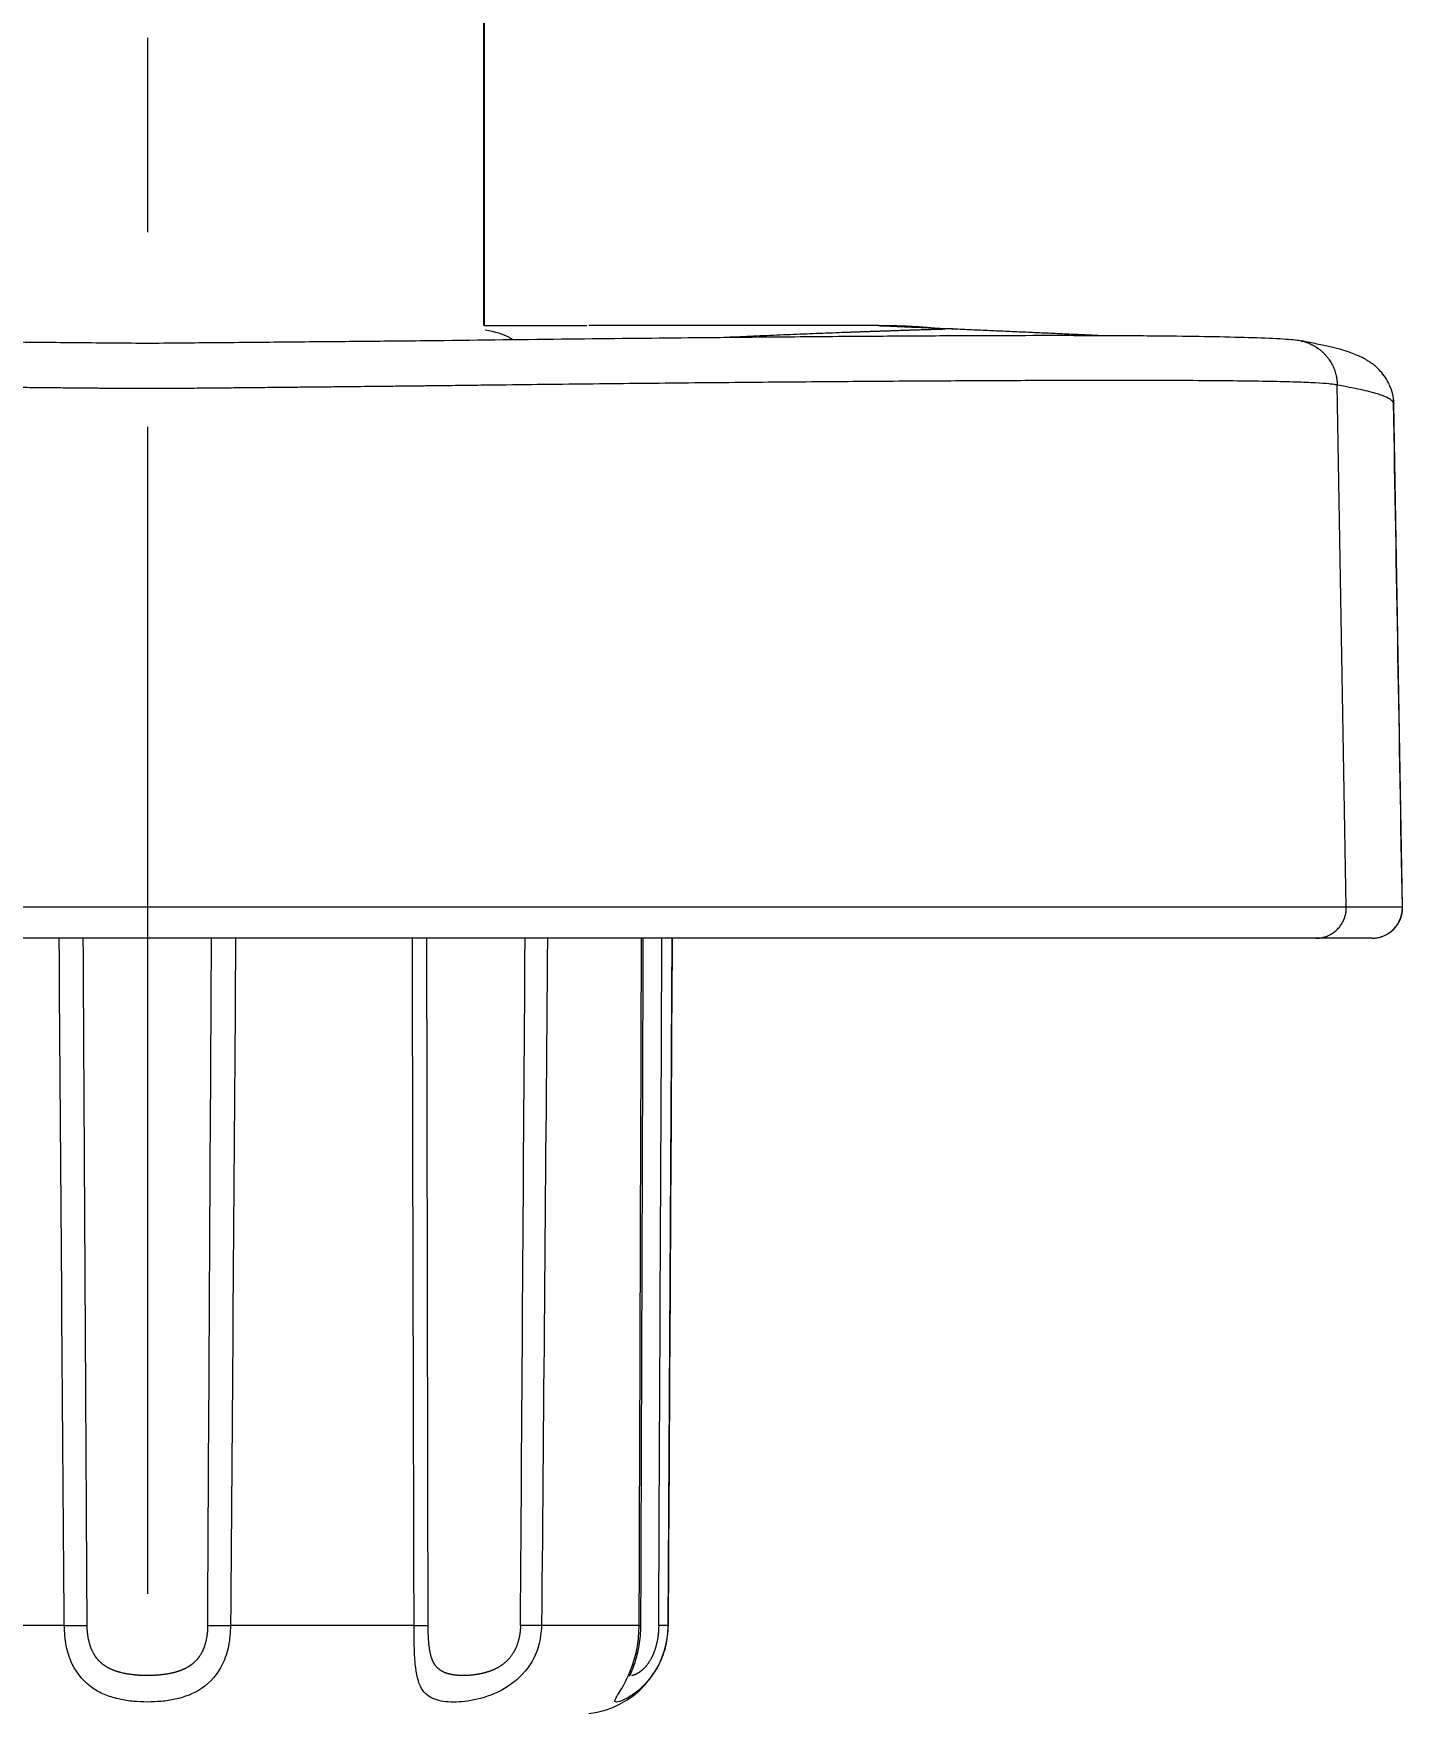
# Model space of a CAD drawing. Extents: x 0 to 3160, y 0 to 2315.
# Drawn here: x 2083 to 2127.9, y 640.4 to 695.3 of the extents above; entities that cross this region are included whole.
import ezdxf

# ---------------------------------------------------------------- set-up
doc = ezdxf.new("R2010")
doc.units = 0
doc.header["$LTSCALE"] = 4
doc.header["$MEASUREMENT"] = 0
doc.header["$PDMODE"] = 3
doc.header["$PDSIZE"] = -10
doc.linetypes.add('CENTER2', pattern=[28.575000000000003, 19.05, -3.175, 3.175, -3.175])
doc.layers.get('0').update_dxf_attribs({"linetype": 'CONTINUOUS'})
doc.layers.get('DEFPOINTS').update_dxf_attribs({"linetype": 'CONTINUOUS'})
doc.layers.add('1', color=7, linetype='CONTINUOUS', true_color=0xffffff)
doc.layers.add('Cneter', color=1, linetype='CENTER2', lineweight=13)
doc.layers.add('DEF_LAYER_ASSEM_MEMBER', color=7, linetype='CONTINUOUS')
doc.styles.add('Daelim Dimension', font='')
doc.styles.get('Daelim Dimension').set_extended_font_data('나눔고딕')
doc.dimstyles.new('DEFAULT', dxfattribs={"dimscale": 2, "dimtxt": 2, "dimasz": 2, "dimexe": 0, "dimexo": 2, "dimgap": 1, "dimtad": 1, "dimdec": 1, "dimzin": 9, "dimdsep": 46, "dimtxsty": 'Daelim Dimension', "dimcen": 0.5, "dimclrd": 252, "dimclre": 252, "dimclrt": 3, "dimadec": 1, "dimazin": 0, "dimtfac": 1, "dimtdec": 1, "dimtix": 1, "dimtmove": 0, "dimatfit": 3, "dimfxl": 1, "dimtolj": 1, "dimtzin": 1, "dimlwd": 9, "dimlwe": 9, "dimarcsym": 0})

# ---------------------------------------------------------------- blocks, each defined once
blk = doc.blocks.new('*D2')
at = {"color": 5, "lineweight": 9, "ltscale": 0.5, "transparency": 16777216}
for p, q in [((1734.295518273565, 1336.520911459731), (2418.230015357361, 1336.520911459731)), ((2416.230015357361, 491.877135540397), (2416.230015357361, 1328.520911459731)), ((2218.409677330765, 483.877135540397), (2418.230015357361, 483.877135540397))]:
    blk.add_line(p, q, dxfattribs=at)
at = {"color": 5, "ltscale": 0.5, "transparency": 16777216}
for points in [[(2414.896682024028, 1328.520911459731), (2417.563348690695, 1328.520911459731), (2416.230015357361, 1336.520911459731)], [(2414.896682024028, 491.877135540397), (2417.563348690695, 491.877135540397), (2416.230015357361, 483.877135540397)]]:
    blk.add_solid(points, dxfattribs=at)
at = {"layer": 'DEFPOINTS', "color": 0, "ltscale": 0.5, "transparency": 16777216}
for p in [(1730.295518273565, 1336.520911459731), (2416.230015357361, 1336.520911459731), (2214.409677330765, 483.877135540397)]:
    blk.add_point(p, dxfattribs=at)
at = {"color": 7, "ltscale": 0.5, "transparency": 16777216, "insert": (2400.524722081252, 908.4883360757387), "char_height": 20, "attachment_point": 5, "rotation": 90, "style": 'Daelim Dimension'}
blk.add_mtext('\\A1;(1140)', dxfattribs=at)

msp = doc.modelspace()

# ---------------------------------------------------------------- linework, layer by layer
at = {"layer": '1', "color": 7, "linetype": 'Continuous', "lineweight": 18}
for p, q in [((2097.709632330764, 685.7253435997468), (2099.144713330765, 685.7253435997468)), ((2127.692996330765, 666.7427955997468), (2127.406175330764, 683.1747715997467)), ((2103.712722330764, 643.2841925997468), (2103.843281330765, 665.725286599747))]:
    msp.add_line(p, q, dxfattribs=at)
at = {"layer": '1', "color": 7, "linetype": 'Continuous', "lineweight": 13}
for p, q in [((2125.854840330765, 666.7427955997468), (2125.558521330765, 683.7870965997467)), ((2127.406174330765, 683.1747715997467), (2127.404901330765, 683.1779475997469)), ((2127.692996330765, 666.7427955997468), (2127.684959330764, 666.7427955997468)), ((2083.991884330765, 643.2841925997468), (2078.002803330765, 643.2841925997468)), ((2095.416551330764, 643.2841925997468), (2089.427471330765, 643.2841925997468)), ((2102.767176330765, 643.2841925997468), (2099.580452330764, 643.2841925997468)), ((2103.711055330765, 643.2841925997468), (2103.712722330764, 643.2841925997468))]:
    msp.add_line(p, q, dxfattribs=at)
at = {"layer": '1', "color": 7, "linetype": 'Continuous', "lineweight": 18}
for centre, radius, start, end in [((2126.693148330764, 666.7253435997468), 0.999999999374942, 270, 1.000000000001762), ((2100.812771330765, 643.301064599747), 2.9, 276.1748729999948, 359.6666670000001)]:
    msp.add_arc(centre, radius, start, end, dxfattribs=at)
at = {"layer": '1', "color": 7, "linetype": 'Continuous', "lineweight": 13}
for centre, major_axis, ratio, start_param, end_param in [((2084.151722330765, 643.2900105997473), (0.9999753190307749, 0.007025761825488645), 0.004756, 4.551824145755695, 5.344107347085852), ((2089.267632330765, 643.2900105997473), (-0.9999753190308928, 0.007025761825478727), 0.004756, 0.939077959786806, 1.731361161476742), ((2094.904482330765, 643.2900105997473), (0.9999972969150358, 0.002325115614706181), 0.008159, 5.249963067636829, 6.042246268966223), ((2098.823496330765, 643.2900105997473), (-0.999964391554932, 0.008438934877276037), 0.0008730000000000001, 3.85371283485369, 4.645996036547444), ((2101.822802330765, 643.2900105997473), (0.9999940016462072, -0.003463621034622859), 0.007745, 5.948117666813009, 6.312798308192019), ((2102.711170330765, 643.2900105997473), (-0.99998257347994, 0.005903620628768595), 0.006093, 3.155595436888541, 3.947878638584397)]:
    msp.add_ellipse(centre, major_axis=major_axis, ratio=ratio, start_param=start_param, end_param=end_param, dxfattribs=at)
at = {"layer": '1', "color": 7, "linetype": 'Continuous', "lineweight": 18}
for points, degree, knots in [([(2101.059719860522, 685.7244772079953), (2100.428889313248, 685.7244762237856), (2099.326197368192, 685.7236300201498), (2098.191342313762, 685.7195312213858), (2097.710209116093, 685.7177548792802)], 3, [0, 0, 0, 0, 0.575634718562797, 1, 1, 1, 1]), ([(2110.439149702456, 685.7253434026684), (2110.41205051823, 685.725343401235), (2110.358087431371, 685.7253433983806), (2110.27729828363, 685.7253433963019), (2110.197076358631, 685.7253433964584), (2110.117412828517, 685.7253433988458), (2110.038316704505, 685.7253434029258), (2109.95979218475, 685.7253434078066), (2109.881844645144, 685.7253434122608), (2109.804479055802, 685.7253434146965), (2109.727700403958, 685.7253434134668), (2109.651513568823, 685.725343405878), (2109.575923411982, 685.72534339305), (2109.50093475379, 685.725343378504), (2109.426552330921, 685.7253433644223), (2109.352780810002, 685.7253433525743), (2109.279624785776, 685.7253433441315), (2109.207088782726, 685.725343339785), (2109.135177255744, 685.7253433397677), (2109.063894591033, 685.7253433439087), (2108.993245106924, 685.7253433516694), (2108.923233054699, 685.7253433621877), (2108.853862619401, 685.7253433743149), (2108.785137920576, 685.7253433866476), (2108.71706301321, 685.725343397578), (2108.649641887899, 685.7253434052641), (2108.582878473178, 685.7253434078943), (2108.516776623339, 685.725343402853), (2108.451340164934, 685.7253433919927), (2108.386572867989, 685.7253433782116), (2108.322478434565, 685.7253433635274), (2108.259060506788, 685.7253433496121), (2108.196322666366, 685.7253433377059), (2108.134268435539, 685.7253433286869), (2108.072901277635, 685.7253433231022), (2108.012224597715, 685.7253433212022), (2107.952241743178, 685.7253433229771), (2107.89295600437, 685.7253433281858), (2107.834370615169, 685.7253433363853), (2107.776488753577, 685.7253433469591), (2107.719313542279, 685.7253433591454), (2107.662848049217, 685.7253433720566), (2107.607095288132, 685.7253433847081), (2107.552058219108, 685.7253433960345), (2107.49773974911, 685.7253434049139), (2107.4441427325, 685.7253434101799), (2107.391269970155, 685.7253434106565), (2107.339124204408, 685.7253434051086), (2107.28770811336, 685.7253433951109), (2107.237024319066, 685.725343382072), (2107.187075394472, 685.7253433671744), (2107.137863865411, 685.7253433514202), (2107.08939221101, 685.7253433356359), (2107.041662863884, 685.7253433204978), (2106.994678211085, 685.7253433065439), (2106.948440592248, 685.7253432941893), (2106.90295230789, 685.7253432837429), (2106.858215590765, 685.7253432754019), (2106.814232711497, 685.725343269336), (2106.64237647368, 685.725343253815), (2106.329041353875, 685.7253433340034), (2105.859018354499, 685.7253435504895), (2105.348202390515, 685.7253433547307), (2104.838372909425, 685.7253433774135), (2104.35995028404, 685.7253439662741), (2103.944252012056, 685.7253435103084), (2103.57920056244, 685.7253433414535), (2103.265856037405, 685.7253438222697), (2103.005104422581, 685.7253438148614), (2102.504458633235, 685.7253432615867), (2101.885930158294, 685.7253423824541), (2101.331792568605, 685.7253453529829), (2101.126978702537, 685.7253465036606)], 3, [0, 0, 0, 0, 0.0094901648074567, 0.0188979337365246, 0.028223243010718, 0.0374660283507991, 0.0466262250241292, 0.0557037678922663, 0.0646985914568599, 0.0736106299039302, 0.0824398171465652, 0.09118608691444301, 0.0998493735344567, 0.1084296117070481, 0.1169267358389144, 0.1253406800709521, 0.1336713783263844, 0.141918764357075, 0.1500827717880894, 0.1581633341605907, 0.1661603849731106, 0.1740738577212644, 0.1819036859359701, 0.1896498032202313, 0.1973121432845275, 0.2048906399808802, 0.2123852273356323, 0.2197958397704373, 0.2271224136239944, 0.2343648862207528, 0.2415231949427298, 0.2485972772593611, 0.255587070765154, 0.2624925132160206, 0.2693135425643239, 0.276050096992682, 0.2827021149465694, 0.2892695351657591, 0.2957522967146379, 0.3021503390114396, 0.308463601856428, 0.3146920254590646, 0.3208355504642018, 0.3268941179773239, 0.3328676695888825, 0.3387561473977456, 0.3445594940337988, 0.3502776531323918, 0.3559105707664465, 0.3614581938984271, 0.3669204698627718, 0.3722973463930605, 0.3775887716484566, 0.3827946942394365, 0.38791506325283, 0.3929498282761891, 0.3978989394215144, 0.4027623473483563, 0.4075400032863057, 0.4122318590569112, 0.4587218036549441, 0.5091431312183481, 0.5635212278366234, 0.6218836756238044, 0.6706715544325549, 0.7140065774114894, 0.7518581500172381, 0.7842001288825944, 0.8110103825352171, 0.8322731133814949, 0.938172417273131, 1, 1, 1, 1]), ([(2112.692439404814, 685.6058429811551), (2112.677630170668, 685.6077733647603), (2112.647723974441, 685.6116716373053), (2112.602303512646, 685.6172891999245), (2112.555933180319, 685.622810266028), (2112.508605330299, 685.6282117634382), (2112.460325019191, 685.6334980390843), (2112.411093026175, 685.6386656371474), (2112.360910506396, 685.643713021776), (2112.309777683841, 685.6486379142157), (2112.257694185176, 685.6534380415819), (2112.20465893005, 685.6581109470649), (2112.150670095553, 685.6626540564753), (2112.095725140464, 685.6670646906491), (2112.039821139279, 685.6713401182237), (2111.982954390503, 685.6754775103459), (2111.925120494901, 685.6794739543889), (2111.866314388467, 685.6833264621241), (2111.806530153832, 685.6870319788654), (2111.729297829875, 685.6915506632945), (2111.633446985508, 685.6966984758469), (2111.517866306921, 685.7022253321911), (2111.397955138168, 685.7072706516451), (2111.273727988878, 685.7117961982281), (2111.145192000437, 685.7157608367161), (2111.012346119566, 685.7191186549535), (2110.875178446109, 685.7218264420421), (2110.733675817522, 685.7238146307554), (2110.587784161946, 685.725101475879), (2110.489216736508, 685.7252619104161), (2110.439149702456, 685.7253434026684)], 3, [0, 0, 0, 0, 0.0199743765112074, 0.0403368342682032, 0.061089653415855, 0.0822350456366478, 0.1037751606105291, 0.1257120920317306, 0.1480478832228492, 0.1707845323830726, 0.1939239975043161, 0.2174682009860613, 0.241419034079947, 0.2657783878739499, 0.2905481937339452, 0.3157303733454611, 0.3413268325346082, 0.3673394637346941, 0.3937701482477641, 0.4206207583145269, 0.469717441919786, 0.5207172629659237, 0.5736423144720191, 0.6285150306773024, 0.6853585132941556, 0.7441965590628546, 0.8050537463283691, 0.8679555409231361, 0.9329284051050136, 1, 1, 1, 1]), ([(2124.394770602684, 685.2195352237109), (2124.293235245384, 685.2409001028714), (2123.949968765607, 685.2795369823211), (2123.022930885664, 685.3225021727981), (2121.800242443104, 685.3556716415419), (2120.26427572165, 685.3803964511421), (2118.452243508083, 685.3952829857367), (2116.439823889256, 685.3999566234343), (2114.501219205205, 685.3969950728183), (2112.498268563949, 685.3878889796179), (2110.197037909628, 685.3733018503558), (2107.387157901357, 685.3512571854408), (2104.030100300766, 685.3192629733126), (2100.114293226661, 685.2801993047351), (2097.324703766317, 685.24579289641), (2095.839690505672, 685.2261723199799)], 3, [0, 0, 0, 0, 0.08163649950483298, 0.1630231196013305, 0.2382125977039309, 0.3072302270906008, 0.3896607265026905, 0.461198507273349, 0.5218756180386882, 0.5772532283701822, 0.6418447214635412, 0.71639985091851, 0.800903259916443, 0.8953489907894391, 1, 1, 1, 1]), ([(2127.261582413895, 683.791996145656), (2127.225147568055, 683.8765505441474), (2127.140361455716, 684.0326325039618), (2126.979435606495, 684.2356838364799), (2126.818346648403, 684.3900635925688), (2126.68090941737, 684.4971537176248), (2126.560273921204, 684.577878022043), (2126.456547502527, 684.6384697431909), (2126.32526562845, 684.706412779216), (2126.157183024286, 684.7803842292656), (2125.938205412892, 684.8616326287893), (2125.662565334688, 684.946747254276), (2125.316600223594, 685.0364681605379), (2124.893746777071, 685.1260476958132), (2124.564527090547, 685.1922801756973), (2124.385838936853, 685.2264531867104)], 3, [0, 0, 0, 0, 0.0683229010605596, 0.1315089509017599, 0.1835116949796564, 0.224334404009367, 0.2551648282067638, 0.2923379637247849, 0.341080710048787, 0.4125707921465332, 0.4998028482330295, 0.6027818258150706, 0.721490779662364, 0.8559350647765362, 1, 1, 1, 1]), ([(2125.558521630779, 683.7870965477264), (2125.526570945791, 683.793582898601), (2125.487970441792, 683.799856625948), (2125.397023082219, 683.8119788335885), (2125.344683365901, 683.8178273138815), (2125.16598356974, 683.8347348841789), (2125.017950361983, 683.8451561036013), (2124.658131158002, 683.8642975542275), (2124.44632942744, 683.8730177854318), (2123.954839926154, 683.8887572596227), (2123.675151160926, 683.8957765026089), (2123.043956149247, 683.9081140003632), (2122.69243145266, 683.9134322551313), (2121.913913778094, 683.9223677764498), (2121.486983549285, 683.9259850429999), (2120.555572078565, 683.9315185878818), (2120.051089178783, 683.9334348662137), (2118.96285738891, 683.9355664346599), (2118.379106616901, 683.9357817247737), (2117.131171765462, 683.9345113167833), (2116.466986247528, 683.933025618679), (2115.059237430622, 683.9283532342529), (2114.315671717549, 683.925166547931), (2112.751138829831, 683.9170921870682), (2111.930156574877, 683.9122045125282), (2110.213816079003, 683.9007281752297), (2109.318552404012, 683.8941395124712), (2107.461077107372, 683.8792611987365), (2106.498861820771, 683.8709715477603), (2105.011980564484, 683.8572613301317), (2104.509106902171, 683.8524786340618), (2103.490138585697, 683.8424879948675), (2102.974092372776, 683.8372800517432), (2101.9296420337, 683.8264389184392), (2101.401224322691, 683.8208057282604), (2100.332744431721, 683.8091141008476), (2099.792706439624, 683.8030556636145), (2098.70168299223, 683.7905135420929), (2098.150600797511, 683.7840298578044), (2097.31503785416, 683.7739853960816), (2097.035033783442, 683.7705840862923), (2096.471826386099, 683.7636751549494), (2096.188622005525, 683.7601675333967), (2095.903693896288, 683.7566067559615)], 3, [0, 0, 0, 0, 0.0312499999999994, 0.0312499999999994, 0.0624999999999988, 0.0624999999999988, 0.1249999999999988, 0.1249999999999988, 0.1874999999999986, 0.1874999999999986, 0.2499999999999986, 0.2499999999999986, 0.3124999999999984, 0.3124999999999984, 0.3749999999999983, 0.3749999999999983, 0.4374999999999983, 0.4374999999999983, 0.4999999999999982, 0.4999999999999982, 0.5624999999999982, 0.5624999999999982, 0.6249999999999981, 0.6249999999999981, 0.6874999999999981, 0.6874999999999981, 0.7499999999999979, 0.7499999999999979, 0.8124999999999979, 0.8124999999999979, 0.8437499999999983, 0.8437499999999983, 0.8749999999999987, 0.8749999999999987, 0.906249999999999, 0.906249999999999, 0.9374999999999992, 0.9374999999999992, 0.9687499999999996, 0.9687499999999996, 0.9843749999999998, 0.9843749999999998, 1, 1, 1, 1]), ([(2124.858993600874, 665.7253434229578), (2124.617490235519, 665.7253434229578), (2123.156035345931, 665.7253434229578), (2120.758186496178, 665.7253434229578), (2117.509723068321, 665.7253434229578), (2113.521505233631, 665.7253434229578), (2108.931632649289, 665.7253434229578), (2103.894352326727, 665.7253434229578), (2101.243304306977, 665.7253434229578), (2099.923387374731, 665.7253434229578), (2098.578847783807, 665.7253434229578), (2097.933125891101, 665.7253434229578), (2097.23631128542, 665.7253434229578), (2096.923063562431, 665.7253434229578), (2095.880678471574, 665.7253434229578)], 2, [0, 0, 0, 0.125, 0.25, 0.375, 0.5, 0.625, 0.75, 0.875, 0.875, 0.9375, 0.9375, 0.96875, 0.96875, 1, 1, 1]), ([(2102.82236689997, 643.2867754438221), (2102.826112770395, 644.3709924976038), (2102.83303773372, 646.3734221708082), (2102.842581461607, 649.128060351261), (2102.850411106237, 651.384685053637), (2102.856664174759, 653.18488323667), (2102.862948230882, 654.9925312723421), (2102.870747967352, 657.2340881564355), (2102.881411722522, 660.2944260884137), (2102.891594394171, 663.2115628366178), (2102.898225568085, 665.1085870544753), (2102.900381424083, 665.7250438199567)], 3, [0, 0, 0, 0, 0.1449601048945777, 0.2677253440764311, 0.3682957342745165, 0.4466712755399981, 0.5084121646462736, 0.6099785655136963, 0.7463677379921483, 0.9175796943393746, 1, 1, 1, 1]), ([(2126.684869911923, 665.7253434229578), (2126.628320533187, 665.7253434229578), (2125.943029014522, 665.7253434229578), (2125.449229692686, 665.7253434229578), (2125.169599885993, 665.7253434229578), (2125.067177892283, 665.7253434229578), (2124.935381511875, 665.7253434229578), (2124.858993600874, 665.7253434229578)], 2, [0, 0, 0, 0.5, 0.75, 0.875, 0.9375, 0.9375, 1, 1, 1]), ([(2102.45342916804, 641.6406031385104), (2102.455371699317, 641.6405823078371), (2102.463624210703, 641.6508061338486), (2102.493732715266, 641.7150454198854), (2102.560940462206, 641.8757487486432), (2102.666567810803, 642.1790327251715), (2102.785299161725, 642.6650625897132), (2102.817457973249, 643.0557500700565), (2102.822366900454, 643.2867754436925)], 3, [0, 0, 0, 0, 0.0667775567898274, 0.179064158984954, 0.3190441673980096, 0.4969001784610659, 0.7228672456539679, 1, 1, 1, 1])]:
    msp.add_open_spline(points, degree=degree, knots=knots, dxfattribs=at)
at = {"layer": '1', "color": 7, "linetype": 'Continuous', "lineweight": 13}
for points, knots in [([(2097.740637869525, 685.5873651877218), (2098.059213991065, 685.533681892593), (2098.369955321429, 685.4414970553657), (2098.586641910047, 685.309225106615), (2098.623364494914, 685.2828671764514)], [0, 0, 0, 0, 0.8133445013300009, 1, 1, 1, 1]), ([(2112.692439448826, 685.6058425290048), (2112.669277322912, 685.605163005629), (2112.622957615237, 685.6038040921921), (2112.553347713784, 685.6017487211698), (2112.483651392686, 685.5996810383144), (2112.413858782219, 685.5975997120509), (2112.34397253254, 685.5955049660429), (2112.273991939003, 685.5933966050593), (2112.203917194586, 685.5912745437226), (2112.133748250764, 685.5891386645803), (2112.063485122467, 685.586988856689), (2111.993127807123, 685.5848250027443), (2111.922676303812, 685.5826469922245), (2111.85213060403, 685.580454738008), (2111.781490700802, 685.578248149604), (2111.710756586876, 685.5760271374597), (2111.639928255217, 685.5737916117655), (2111.569005698925, 685.5715414827314), (2111.497988911316, 685.5692766604702), (2111.426877885956, 685.5669970549911), (2111.355672616693, 685.5647025761627), (2111.284373097697, 685.5623931336845), (2111.212979323489, 685.560068637059), (2111.141491288964, 685.557728995565), (2111.069908989419, 685.5553741182325), (2110.998232420574, 685.5530039138134), (2110.92646157859, 685.550618290767), (2110.854596460081, 685.548217157218), (2110.782637062137, 685.5458004209877), (2110.710583382313, 685.543367989389), (2110.638435418732, 685.5409197698941), (2110.566193170135, 685.5384556675626), (2110.493856637692, 685.5359755972736), (2110.42142582416, 685.5334794827695), (2110.348900732335, 685.5309672473213), (2110.276281365052, 685.528438815872), (2110.203567725091, 685.5258941144366), (2110.13075981517, 685.5233330702372), (2110.057857637926, 685.5207556116388), (2109.984861195914, 685.5181616681339), (2109.911770491525, 685.5155511703115), (2109.838585527211, 685.5129240498441), (2109.765306304583, 685.5102802393953), (2109.691932827675, 685.5076196728269), (2109.618465090735, 685.5049422842762), (2109.54490312369, 685.5022480114526), (2109.471246822374, 685.4995367831743), (2109.141234146043, 685.4873287369833), (2108.550868852527, 685.4648163940224), (2107.692911634957, 685.4302261563848), (2106.82531243498, 685.3933164353693), (2106.104171626542, 685.3610113043374), (2105.672356824143, 685.3409732695613), (2105.533948814143, 685.3344778283481)], [0, 0, 0, 0, 0.0102823374449711, 0.0205626576098219, 0.0308410634918132, 0.0411176581245032, 0.0513925445779093, 0.0616658259589528, 0.071937605412138, 0.0822079861204188, 0.09247707130621198, 0.1027449642321274, 0.113011768167799, 0.123277586375838, 0.1335425221788925, 0.143806678964397, 0.1540701601816038, 0.1643330693382666, 0.1745955099970052, 0.184857585771368, 0.1951194003216273, 0.2053810573503413, 0.2156426605977005, 0.2259043138366706, 0.2361661208679961, 0.246428185515032, 0.2566906116184718, 0.2669535030309665, 0.2772169636116627, 0.2874810972206785, 0.2977460077135307, 0.3080117989274796, 0.3182785745383334, 0.3285464380596687, 0.3388154929501401, 0.3490858426146503, 0.3593575904019085, 0.3696308396021312, 0.3799056934448719, 0.3901822550969795, 0.4004606276606807, 0.4107409141717807, 0.4210232175979682, 0.4313076408372313, 0.4415942867163735, 0.4518832579896164, 0.4621746573372955, 0.472468587364635, 0.5900715000543505, 0.707798871455528, 0.8258034336032817, 0.9442367708276134, 1, 1, 1, 1]), ([(2086.709677406537, 683.6718987003064), (2086.655686145266, 683.6719107509352), (2086.544569052568, 683.6719355518167), (2086.3731917747, 683.6722565272453), (2086.192411155843, 683.672779786581), (2086.002227246469, 683.6735294614668), (2085.802640133609, 683.6744986504104), (2085.593649939467, 683.675689414898), (2085.375256827486, 683.6771012422428), (2085.147461005196, 683.678734255906), (2084.910262733997, 683.6805887614314), (2084.663662314776, 683.682663530351), (2084.367335584096, 683.6853258973183), (2083.98256727134, 683.6889991273551), (2083.470644744963, 683.6940169498039), (2082.833184031016, 683.7003811684563), (2082.043748578226, 683.7083577308063), (2081.17877755696, 683.7171705959122), (2080.314701768019, 683.7260695524005), (2079.554372632247, 683.7340107167961), (2078.897774751336, 683.7409854615221), (2078.344893195572, 683.7470134184109), (2077.895709353401, 683.7520320755725), (2077.630827476986, 683.7552204840445), (2077.515663270665, 683.7566067266066)], [0, 0, 0, 0, 0.0176133385187046, 0.0362492544688628, 0.0559077810790086, 0.0765889473178825, 0.0982927785011875, 0.1210192967120645, 0.1447685210771662, 0.1695404679276133, 0.1953351508654889, 0.2221525807505297, 0.2499927656174138, 0.2920115845251037, 0.3476849068434306, 0.4170127236528391, 0.4999948705817093, 0.6052615810670491, 0.6992489625573552, 0.7819571920807215, 0.8533863855526035, 0.9135365933049618, 0.9624078108224488, 1, 1, 1, 1]), ([(2095.903693896191, 683.7566067559496), (2095.833942112781, 683.7557583460807), (2095.680538626685, 683.7538924578525), (2095.429572865766, 683.751002073554), (2095.136896136341, 683.7477100031306), (2094.802503841786, 683.7440368565708), (2094.426392415679, 683.7399764297702), (2094.008557722158, 683.7355311257388), (2093.54899572964, 683.7307004350737), (2093.047702460577, 683.7254847030549), (2092.504674191546, 683.7198838831359), (2091.919907582399, 683.7138983309355), (2091.261958084408, 683.7072071931543), (2090.586485143403, 683.7003849320204), (2089.949159203025, 683.6940239191822), (2089.437102713938, 683.6890068850375), (2089.005085858514, 683.684881765495), (2088.618994248002, 683.6814656554575), (2088.244711999783, 683.6785018429723), (2087.893363603255, 683.6760799513954), (2087.564949957777, 683.6741964509761), (2087.259471707929, 683.6728695080969), (2086.976929252814, 683.6720347525093), (2086.79621275565, 683.6719427536032), (2086.709677406537, 683.6718987003064)], [0, 0, 0, 0, 0.0227686967991335, 0.0500746689496423, 0.0819179016577089, 0.1182983822500425, 0.1592161033510993, 0.2046710655178361, 0.2546632793234813, 0.3091927667475199, 0.3682595616667566, 0.4318637092071976, 0.5000052636937281, 0.5829435059586332, 0.6522566422170869, 0.7079445146249075, 0.7500071112787284, 0.7932039721785632, 0.8339062090158007, 0.8721138615924549, 0.9078269856630504, 0.9410456532503358, 0.9717699542775348, 1, 1, 1, 1]), ([(2127.396927359412, 683.2000833378092), (2127.382302705744, 683.2251865676049), (2127.353053618083, 683.2753926501232), (2127.208429712079, 683.3739852356084), (2126.909365446444, 683.495103186568), (2126.360010738799, 683.6347678659467), (2125.825687351859, 683.7363198101725), (2125.558521630951, 683.7870965477282)], [0, 0, 0, 0, 0.1250126818213413, 0.25002348584003, 0.5000327950631606, 0.7500126290505866, 1, 1, 1, 1]), ([(2086.709677406548, 666.7419956344056), (2085.942485243634, 666.7420623303428), (2085.175328514626, 666.7421290233738), (2083.641167853199, 666.7422624036194), (2082.874178355994, 666.7423290908341), (2081.340300262641, 666.7424624594446), (2080.57339762712, 666.7425291408399), (2079.03960784745, 666.7426624978084), (2078.272736841341, 666.7427291733811), (2077.505939885744, 666.7427958460412)], [0, 0, 0, 0, 0.25, 0.25, 0.5, 0.5, 0.75, 0.75, 1, 1, 1, 1]), ([(2095.913414841315, 666.7427958481048), (2095.146617466375, 666.742729175232), (2094.379746133859, 666.7426624994464), (2092.845957354763, 666.7425291420518), (2092.079056188349, 666.7424624604437), (2090.545178343368, 666.7423290914071), (2089.778187631758, 666.7422624039796), (2088.244025647497, 666.7421290233083), (2087.47686897619, 666.7420623300645), (2086.709677406527, 666.741995633914)], [0, 0, 0, 0, 0.25, 0.25, 0.5, 0.5, 0.75, 0.75, 1, 1, 1, 1]), ([(2125.854840559708, 666.7427958305657), (2125.837568299726, 666.7427957102186), (2125.792139862894, 666.7427953778274), (2125.700749164942, 666.7427965247393), (2125.569547366495, 666.7427958023732), (2125.395425550531, 666.7427986664602), (2125.168304869477, 666.7428007838721), (2124.881915961422, 666.7427813530717), (2124.537527396338, 666.7427660884805), (2124.143792867618, 666.7427617290164), (2123.706074246805, 666.7427707549145), (2123.215037764631, 666.7427884738745), (2122.644537186621, 666.7428001928429), (2121.952147543344, 666.7427903522921), (2121.095498388558, 666.7427770159916), (2120.043549374847, 666.742774354941), (2118.79438868333, 666.7427928201619), (2117.390634922855, 666.7427974025609), (2115.915433237848, 666.7427859461127), (2114.456508199072, 666.742791360773), (2113.06940387076, 666.7428027051537), (2111.774829061479, 666.7428049110395), (2110.581350540076, 666.7427767692247), (2109.48898489727, 666.7427430862749), (2108.491781685181, 666.7427211368026), (2107.578755674665, 666.7427132166781), (2106.734616217086, 666.7427176935544), (2105.940919669887, 666.7427314062929), (2105.177647195579, 666.7427515367885), (2104.425751470912, 666.7427745225618), (2103.67207773561, 666.7427995919443), (2102.912414598142, 666.7428123667974), (2102.15083500432, 666.7428162768292), (2101.393536744697, 666.7428175957443), (2100.642275787724, 666.7428154677618), (2099.899210459937, 666.7428072598591), (2099.179023796315, 666.7427802010229), (2098.507351070374, 666.7427636793259), (2097.904043781198, 666.7427686927072), (2097.370737950705, 666.7428083368609), (2096.902708161692, 666.7428142255035), (2096.485320802595, 666.7428050860526), (2096.161329208861, 666.7427974035486), (2095.975112149058, 666.7427958671246), (2095.913414813519, 666.7427958657386)], [0, 0, 0, 0, 0.0130249107713556, 0.030950508222188, 0.0506486178709968, 0.07236178009585699, 0.0963434141062511, 0.1225806284891844, 0.1498923367659395, 0.177103939384339, 0.2039813276315443, 0.2309922056037706, 0.2596809761380576, 0.2917068144400943, 0.3285341802860745, 0.3701228532884479, 0.4157328461127719, 0.463518810091397, 0.5099753892128094, 0.5526006590950351, 0.5911728984753288, 0.625779758499381, 0.6567006324765596, 0.6843086360918144, 0.7089956545125367, 0.731200212610066, 0.7514424220533551, 0.7702519379630752, 0.788159566508205, 0.8056954818744884, 0.8232458312736157, 0.8408708549174168, 0.8584767296762704, 0.8758128618217706, 0.8928557050148161, 0.9098082052659264, 0.926397155124234, 0.9417325393594576, 0.955262886336892, 0.9671655603303486, 0.9777013757950912, 0.9871347664919891, 0.9957319801571608, 1, 1, 1, 1]), ([(2127.684186023397, 666.7427890850649), (2127.677609404295, 666.7427890850649), (2127.656820334847, 666.7427890850649), (2127.601707505461, 666.7427890850649), (2127.529201268112, 666.7427890850649), (2127.444006407689, 666.7427890850649), (2127.349149493342, 666.7427890850649), (2127.247654731066, 666.7427890850649), (2127.141962136703, 666.7427890850649), (2127.034207432021, 666.7427890850649), (2126.926079834931, 666.7427890850649), (2126.818902798015, 666.7427890850649), (2126.713656248229, 666.7427890850649), (2126.611006708681, 666.7427890850649), (2126.511352949899, 666.7427890850649), (2126.414878734526, 666.7427890850649), (2126.321588549805, 666.7427890850649), (2126.231611218614, 666.7427890850649), (2126.145321838109, 666.7427890850649), (2126.062882058342, 666.7427890850649), (2125.98533138832, 666.7427890850649), (2125.917365851351, 666.7427890850649), (2125.873701002301, 666.7427890850649), (2125.854838832457, 666.7427890850649)], [0, 0, 0, 0, 0.0876166772140594, 0.1728465927442935, 0.2522375943565046, 0.326077327538686, 0.3946550416649183, 0.4582602504936445, 0.5171794383610411, 0.5717032295622875, 0.6221221980973435, 0.668726592826134, 0.7118094742808673, 0.7516754090065075, 0.7886312784219591, 0.8229827816859625, 0.8550277723891219, 0.8849264177884396, 0.9127327210466885, 0.9384979152545824, 0.9622730722249176, 0.9841090268392458, 1, 1, 1, 1]), ([(2126.684869911874, 665.7253435558155), (2126.743573124444, 665.7253738166305), (2126.804485907757, 665.7306036278737), (2126.927918511946, 665.7534309168282), (2126.990426221834, 665.7710484963523), (2127.113268729766, 665.8195905025891), (2127.173578987063, 665.8505268157792), (2127.287834383781, 665.9250605544212), (2127.341749879629, 665.9686534909038), (2127.439459906717, 666.0661320147988), (2127.483232046063, 666.1199961236666), (2127.558165353017, 666.2343228484983), (2127.58932078503, 666.294755853291), (2127.638247484722, 666.4180083605293), (2127.656029792565, 666.4808025824632), (2127.679065171863, 666.6049179874567), (2127.684338216366, 666.6662261172578), (2127.684338209993, 666.7253434223426)], [0, 0, 0, 0, 0.1249999999999999, 0.1249999999999999, 0.2499999999999998, 0.2499999999999998, 0.3749999999999998, 0.3749999999999998, 0.4999999999999999, 0.4999999999999999, 0.6249999999999999, 0.6249999999999999, 0.7499999999999999, 0.7499999999999999, 0.875, 0.875, 1, 1, 1, 1]), ([(2086.709677406537, 640.7878130605209), (2086.556884761215, 640.7919115145105), (2086.250984631214, 640.800116867626), (2085.795975050376, 640.8725151672111), (2085.34888743086, 641.0027219121071), (2084.756350876567, 641.302183823163), (2084.287897531168, 641.8548597068661), (2084.032966218739, 642.6177749042627), (2084.005734197672, 643.0595192269711), (2083.991883848311, 643.2841927164168)], [0, 0, 0, 0, 0.1038553457084216, 0.2079246922293622, 0.3184675448105985, 0.4363181500365246, 0.7001787429503538, 0.8475093293368925, 1, 1, 1, 1]), ([(2089.427470964058, 643.2841927164213), (2089.413759482355, 643.0605619432604), (2089.386735515328, 642.6198079261944), (2089.132296044215, 641.856611621241), (2088.5702661267, 641.1899294031186), (2087.790523035739, 640.8986020647098), (2087.168733540327, 640.8004819723956), (2086.861577280958, 640.7920051540859), (2086.709677406537, 640.787813060982)], [0, 0, 0, 0, 0.1519648387687327, 0.2995075865154846, 0.5640967142814018, 0.7909825803888554, 0.8966333297069025, 1, 1, 1, 1]), ([(2099.580452699388, 643.2841927164168), (2099.560595002499, 643.0604868242076), (2099.521457911788, 642.6195898841165), (2099.165368850198, 641.8561509376391), (2098.447425986823, 641.1898403019486), (2097.488862867759, 640.8473508480006), (2096.67741572039, 640.7592867304306), (2096.153408561551, 640.8316358934876), (2095.83727857485, 641.0031674936677), (2095.575132211458, 641.3025061961225), (2095.45383182587, 641.8552897368968), (2095.420085721616, 642.6179965636152), (2095.417742936167, 643.0595952800222), (2095.416551393741, 643.2841927164172)], [0, 0, 0, 0, 0.0760230122281818, 0.1498320546536786, 0.2821851316849379, 0.3956759782900786, 0.4998610236706794, 0.6035527724526777, 0.6588831169721246, 0.7178727397984472, 0.8499418179907509, 0.9236802967554316, 1, 1, 1, 1]), ([(2103.711055631754, 643.2841927164168), (2103.694357017509, 643.0604868242303), (2103.661446092133, 642.6195898841765), (2103.370408165484, 641.8561509377), (2102.833358426597, 641.1898403019727), (2102.277079332818, 640.8473508480038), (2101.980599135689, 640.7592867304324), (2101.95495489959, 640.8316358934785), (2102.055409634478, 641.0031674936367), (2102.246227698833, 641.3025061960766), (2102.528455514725, 641.8552897368832), (2102.731537988832, 642.6179965636211), (2102.755161101645, 643.05959528003), (2102.767175834432, 643.2841927164172)], [0, 0, 0, 0, 0.0760230122205837, 0.1498320546411612, 0.2821851316803073, 0.3956759782874176, 0.4998610236698708, 0.6035527724439226, 0.6588831169557742, 0.7178727397921081, 0.8499418179900603, 0.9236802967579496, 1, 1, 1, 1])]:
    msp.add_open_spline(points, degree=3, knots=knots, dxfattribs=at)
at = {"layer": '1', "color": 7, "linetype": 'Continuous', "lineweight": 18}
for points, degree in [([(2113.056542409452, 685.6092183611572), (2110.569548179664, 685.7172425662025)], 1), ([(2117.757092324971, 685.4023236536054), (2113.024453744002, 685.6126592709002)], 1), ([(2086.764131803832, 685.1428767158559), (2077.524774064114, 685.2265018387998)], 1), ([(2095.894366961961, 685.2269690471544), (2086.655202240302, 685.1432255308669)], 1), ([(2127.404983302228, 683.1611166319112), (2127.387741356212, 683.3189531474022)], 1), ([(2127.39770136244, 683.2000968489874), (2127.400525802755, 683.1916551645777), (2127.403350243069, 683.1832134801684), (2127.406174683384, 683.1747717957592)], 3), ([(2086.709677406537, 665.7253434229578), (2082.113649298323, 665.7253434229578), (2077.538676456525, 665.7253434229578)], 2), ([(2095.880678471574, 665.7253434229578), (2091.305724836006, 665.7253434229578), (2086.709677406537, 665.7253434229578)], 2)]:
    msp.add_open_spline(points, degree=degree, dxfattribs=at)
msp.add_rational_spline([(2113.052291209843, 685.6099547110703), (2112.931165145586, 685.6308104233312), (2112.810277887479, 685.6286317966246), (2112.692443333988, 685.6058375226739)], [1.080650232705656, 1.112488926809974, 1.153754460815366, 1.204446834721831], degree=3, dxfattribs=at)
at = {"layer": '1', "color": 7, "linetype": 'Continuous', "lineweight": 13}
for points, weights in [([(2124.395683160094, 685.2239599267837), (2125.106268813151, 685.0631587918715), (2125.547427712782, 684.4957347386312), (2125.558532707529, 683.7870965845664)], [1.079137311608469, 0.9489319315030846, 0.9793976747638125, 1.170534541390653]), ([(2124.858993469973, 665.7253432786088), (2125.450543477618, 665.7253431463628), (2125.865164631157, 666.1489617900884), (2125.854840695474, 666.7427958305661)], [1.175836803223017, 0.9413844472997877, 0.9413877323049544, 1.175846658238518]), ([(2084.742267485685, 643.2903215079245), (2084.699529060278, 650.7685718377502), (2084.657358335087, 658.2468292428389), (2084.615622974326, 665.7250920391466)], [1.00000000007283, 1.000000000075553, 1.000000000078244, 1.000000000080882]), ([(2095.875598964879, 643.2903215079245), (2095.861124822496, 650.7607415637353), (2095.847165361624, 658.2311686800031), (2095.833620119691, 665.701601177962)], [1.00000000007228, 1.000000000074982, 1.000000000077645, 1.000000000080261])]:
    msp.add_rational_spline(points, weights, degree=3, dxfattribs=at)
for points in [[(2127.255810366226, 683.7897658193638), (2127.347033963348, 683.5909855083523), (2127.394528071921, 683.3839637971419), (2127.39770136244, 683.2000968489874)], [(2127.68418567788, 666.7427924544095), (2127.588432905065, 672.2285560822115), (2127.492680132246, 677.714319710009), (2127.396927359412, 683.2000833378092)], [(2127.684338209993, 666.7253434223426), (2127.684338209364, 666.7311799155214), (2127.68428711072, 666.7369954998198), (2127.684186023397, 666.7427890850645)], [(2083.99188384904, 643.2841927164218), (2083.937758266997, 650.7645575677539), (2083.883632684953, 658.2449224190864), (2083.829507102911, 665.7252872704189)], [(2088.677087327655, 643.2903215079218), (2088.719246730551, 650.7685790033352), (2088.761406133449, 658.2468364987485), (2088.803565536345, 665.7250939941623)], [(2089.589847710983, 665.7252872704134), (2089.535722128927, 658.2449224190818), (2089.481596546871, 650.7645575677493), (2089.427470964813, 643.2841927164168)], [(2095.416551394374, 643.2841927164218), (2095.39764792802, 650.7645574978583), (2095.378744461666, 658.2449222792948), (2095.359840995311, 665.7252870607313)], [(2098.889845839622, 643.2903215079218), (2098.94048261339, 650.7685790740384), (2098.991119387159, 658.2468366401558), (2099.041756160927, 665.7250942062724)], [(2099.772517904145, 665.7252868231712), (2099.708496169238, 658.2449221209195), (2099.644474434331, 650.7645574186681), (2099.580452699422, 643.2841927164168)], [(2102.767175834675, 643.2841927164218), (2102.79233962514, 650.7645573913092), (2102.817503415606, 658.2449220661961), (2102.84266720607, 665.725286741083)], [(2103.403368174254, 643.2903215079218), (2103.43878880873, 650.7685789571206), (2103.474209443207, 658.2468364063193), (2103.509630077684, 665.7250938555176)], [(2103.842939856538, 665.7252871841024), (2103.798978448277, 658.2449223615404), (2103.755017040016, 650.7645575389784), (2103.711055631756, 643.2841927164168)]]:
    msp.add_open_spline(points, degree=3, dxfattribs=at)
for points, weights, knots in [([(2088.677087327655, 643.2903215079218), (2088.676236530201, 643.1414526775156), (2088.662736618426, 642.9968308652583), (2088.608450837477, 642.716229299635), (2088.568546052201, 642.5865819219994), (2088.461009642801, 642.3512661102241), (2088.394444764883, 642.2488499136412), (2088.237923241518, 642.0737671309862), (2088.148941446517, 642.0020210884154), (2087.957583966301, 641.8844403699327), (2087.853460107654, 641.8375435065477), (2087.6385046831, 641.7631290188633), (2087.527597192102, 641.7353652369443), (2087.185870429733, 641.671328075005), (2086.94482705375, 641.653529333315), (2086.472538098087, 641.6536352675962), (2086.236743014674, 641.6708310417225), (2085.777293312599, 641.7567020890406), (2085.558826664432, 641.8247314880045), (2085.269268299772, 642.0027609516442), (2085.18147055894, 642.0738011898279), (2085.02553479942, 642.2480737361461), (2084.958498220131, 642.3511990499014), (2084.851673423435, 642.584424521699), (2084.810966059857, 642.716514688917), (2084.757198712016, 642.9932311037337), (2084.743116207416, 643.1418151919452), (2084.742267485418, 643.2903215079218)], [1.000000000006031, 1.000000000006033, 1.000000000006033, 1.000000000006064, 1.000000000006097, 1.000000000006319, 1.000000000006493, 1.000000000006995, 1.000000000007314, 1.000000000007987, 1.00000000000835, 1.000000000009029, 1.000000000009341, 1.000000000010128, 1.000000000010444, 1.000000000010444, 1.00000000001014, 1.000000000009077, 1.000000000008334, 1.000000000007309, 1.000000000006996, 1.000000000006495, 1.000000000006315, 1.000000000006103, 1.000000000006061, 1.000000000006028, 1.000000000006032, 1.000000000006031], [0, 0, 0, 0, 0.062500000000002, 0.062500000000002, 0.1250000000000021, 0.1250000000000021, 0.1875000000000016, 0.1875000000000016, 0.2500000000000022, 0.2500000000000022, 0.3125000000000016, 0.3125000000000016, 0.3750000000000011, 0.3750000000000011, 0.500000000000001, 0.500000000000001, 0.625000000000001, 0.625000000000001, 0.7499999999999999, 0.7499999999999999, 0.8125000000000004, 0.8125000000000004, 0.8749999999999998, 0.8749999999999998, 0.9374999999999992, 0.9374999999999992, 1, 1, 1, 1]), ([(2098.889845839622, 643.2903215079218), (2098.888830781959, 643.1414526775029), (2098.872025199059, 642.9968308654702), (2098.80623794191, 642.7162293007), (2098.75838587463, 642.5865819223568), (2098.634419112513, 642.3512661117188), (2098.559653924784, 642.2488499140095), (2098.391028323866, 642.073767131827), (2098.298278734538, 642.0020210885891), (2098.106298766882, 641.8844403701528), (2098.005317722088, 641.8375435069033), (2097.804163397334, 641.7631290189042), (2097.703831896716, 641.7353652369789), (2097.404757421375, 641.6713280750755), (2097.207208620751, 641.6535293333177), (2096.84548518474, 641.6536352675935), (2096.677380324229, 641.6708310418298), (2096.375462118594, 641.7567020886177), (2096.245707158087, 641.8247314872519), (2096.092599977123, 642.0027609516014), (2096.049646071174, 642.073801189948), (2095.97871624753, 642.2480737356614), (2095.95129259121, 642.3511990500742), (2095.910749879727, 642.5844245214325), (2095.897172785375, 642.7165146891898), (2095.879946200389, 642.9932311038879), (2095.875886700997, 643.1418151913244), (2095.875598964801, 643.2903215079218)], [1.000000000006034, 1.000000000006035, 1.000000000006026, 1.000000000006059, 1.000000000006096, 1.000000000006315, 1.000000000006495, 1.000000000006992, 1.000000000007309, 1.000000000007989, 1.000000000008354, 1.000000000009026, 1.000000000009339, 1.000000000010133, 1.000000000010443, 1.000000000010442, 1.000000000010134, 1.000000000009076, 1.000000000008327, 1.000000000007307, 1.000000000006992, 1.000000000006497, 1.000000000006312, 1.0000000000061, 1.000000000006065, 1.000000000006031, 1.000000000006033, 1.000000000006034], [0, 0, 0, 0, 0.0625000000000005, 0.0625000000000005, 0.1250000000000007, 0.1250000000000007, 0.1874999999999996, 0.1874999999999996, 0.2499999999999996, 0.2499999999999996, 0.3124999999999997, 0.3124999999999997, 0.3749999999999997, 0.3749999999999997, 0.4999999999999998, 0.4999999999999998, 0.6249999999999987, 0.6249999999999987, 0.7499999999999987, 0.7499999999999987, 0.8124999999999988, 0.8124999999999988, 0.8749999999999976, 0.8749999999999976, 0.9374999999999976, 0.9374999999999976, 1, 1, 1, 1]), ([(2103.403368174254, 643.2903215079218), (2103.402663813148, 643.141452677502), (2103.390416078132, 642.9968308654838), (2103.343909933309, 642.7162293007709), (2103.310501098301, 642.5865819223804), (2103.228109408509, 642.3512661118193), (2103.18012737377, 642.248849914034), (2103.078299487414, 642.0737671318834), (2103.025180668019, 642.0020210886009), (2102.922407773213, 641.8844403701678), (2102.871819694929, 641.8375435069279), (2102.778588814769, 641.763129018907), (2102.735779528833, 641.7353652369807), (2102.619297611028, 641.6713280750805), (2102.557678664981, 641.6535293333177), (2102.51672691521, 641.6535823004556)], [1.000000000006078, 1.000000000006079, 1.00000000000608, 1.000000000006103, 1.000000000006141, 1.000000000006361, 1.000000000006541, 1.00000000000705, 1.000000000007368, 1.000000000008049, 1.000000000008416, 1.000000000009097, 1.000000000009411, 1.000000000010208, 1.000000000010527, 1.000000000010522], [0, 0, 0, 0, 0.125, 0.125, 0.2499999999999991, 0.2499999999999991, 0.3749999999999996, 0.3749999999999996, 0.5000000000000001, 0.5000000000000001, 0.6250000000000007, 0.6250000000000007, 0.749999999999999, 0.749999999999999, 1, 1, 1, 1])]:
    msp.add_rational_spline(points, weights, degree=3, knots=knots, dxfattribs=at)
at = {"layer": 'Cneter', "lineweight": 5, "ltscale": 0.5}
msp.add_line((2086.709677330765, 796.7268830087471), (2086.709677330765, 545.0779480649469), dxfattribs=at)
at = {"layer": 'DEF_LAYER_ASSEM_MEMBER', "color": 7, "linetype": 'Continuous'}
msp.add_line((2097.709677330765, 685.7253435997468), (2097.709677330765, 820.9170021948472), dxfattribs=at)

# ---------------------------------------------------------------- dimensions: what is measured, and where the dimension line sits
at = {"color": 5, "ltscale": 0.5}
dim = msp.add_linear_dim(base=(2416.230015357361, 1336.520911459731), p1=(2214.409677330765, 483.877135540397), p2=(1730.295518273565, 1336.520911459731), angle=90, text='(1140)', dimstyle='DEFAULT', override={"dimtxt": 10, "dimasz": 4, "dimexe": 1, "dimdec": 0, "dimclrd": 5, "dimclre": 5, "dimclrt": 7}, dxfattribs=at)
dim.commit()
dim.dimension.update_dxf_attribs({"geometry": '*D2', "text_midpoint": (2416.230015357361, 908.4883360757387), "dimtype": 160})

doc.saveas('drawing.dxf')
